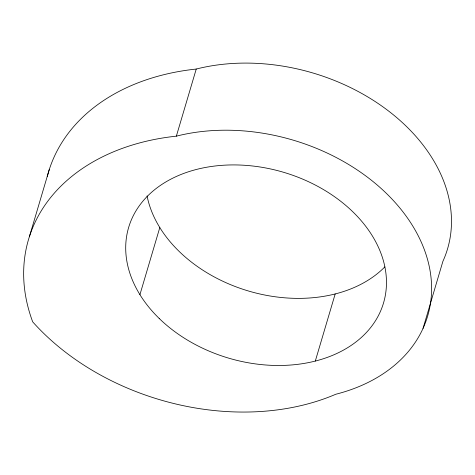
<?xml version="1.0" encoding="UTF-8"?>
<svg xmlns="http://www.w3.org/2000/svg" width="475" height="475" viewBox="0 0 475 475"><rect width="100%" height="100%" fill="white"/><g stroke="black" fill="none" stroke-linecap="round" stroke-linejoin="round"><path stroke-width="0.71" d="M29.367 236.746L49.246 169.634M176.356 136.159A178.938 130.441 16.5 0 1 412.454 225.536A178.938 130.441 16.5 0 1 335.813 394.244A222.395 162.118 16.5 0 1 32.698 321.866A222.395 162.118 16.5 0 1 176.356 136.159L196.24 69.047A178.938 130.441 16.5 0 1 389.922 112.064A178.938 130.441 16.5 0 1 442.914 261.292L423.035 328.403M139.923 294.666L159.802 227.555M315.311 361.059L335.19 293.948M384.851 266.873A132.923 96.9 16.5 0 1 248.104 290.896A132.923 96.9 16.5 0 1 147.078 195.938M47.245 176.593A222.395 162.118 16.5 0 1 196.24 69.047M159.208 318.47A132.923 96.9 16.5 0 0 380.101 312.152A132.923 96.9 16.5 0 0 228.944 164.985A132.923 96.9 16.5 0 0 159.208 318.47"/></g></svg>
